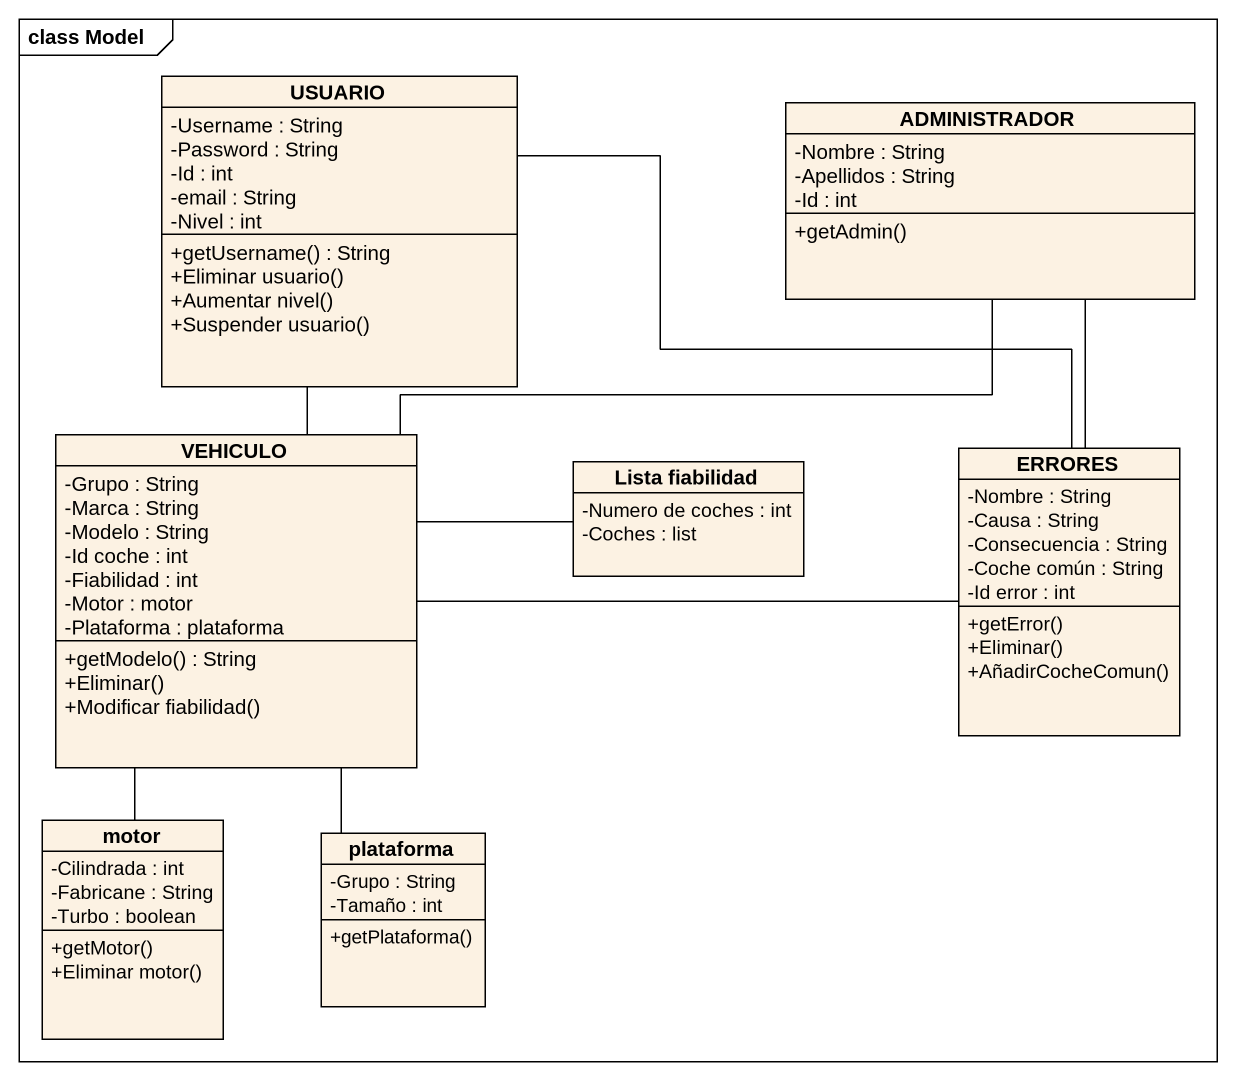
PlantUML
@startuml
mainframe class Model
hide circle
hide empty members
skinparam classAttributeIconSize 0
class USUARIO {
  -Username : String
  -Password : String
  -Id : int
  -email : String
  -Nivel : int
  +getUsername() : String
  +Eliminar usuario()
  +Aumentar nivel()
  +Suspender usuario()
}
class ADMINISTRADOR {
  -Nombre : String
  -Apellidos : String
  -Id : int
  +getAdmin()
}
class VEHICULO {
  -Grupo : String
  -Marca : String
  -Modelo : String
  -Id coche : int
  -Fiabilidad : int
  -Motor : motor
  -Plataforma : plataforma
  +getModelo() : String
  +Eliminar()
  +Modificar fiabilidad()
}
class "Lista fiabilidad" as Lista_fiabilidad {
  -Numero de coches : int
  -Coches : list
}
class ERRORES {
  -Nombre : String
  -Causa : String
  -Consecuencia : String
  -Coche común : String
  -Id error : int
  +getError()
  +Eliminar()
  +AñadirCocheComun()
}
class motor {
  -Cilindrada : int
  -Fabricane : String
  -Turbo : boolean
  +getMotor()
  +Eliminar motor()
}
class plataforma {
  -Grupo : String
  -Tamaño : int
  +getPlataforma()
}
USUARIO -right- ERRORES
ADMINISTRADOR -left- VEHICULO
ADMINISTRADOR -- ERRORES
VEHICULO -up- USUARIO
VEHICULO -right- Lista_fiabilidad
VEHICULO -right- ERRORES
motor -up- VEHICULO
plataforma -up- VEHICULO
@enduml
